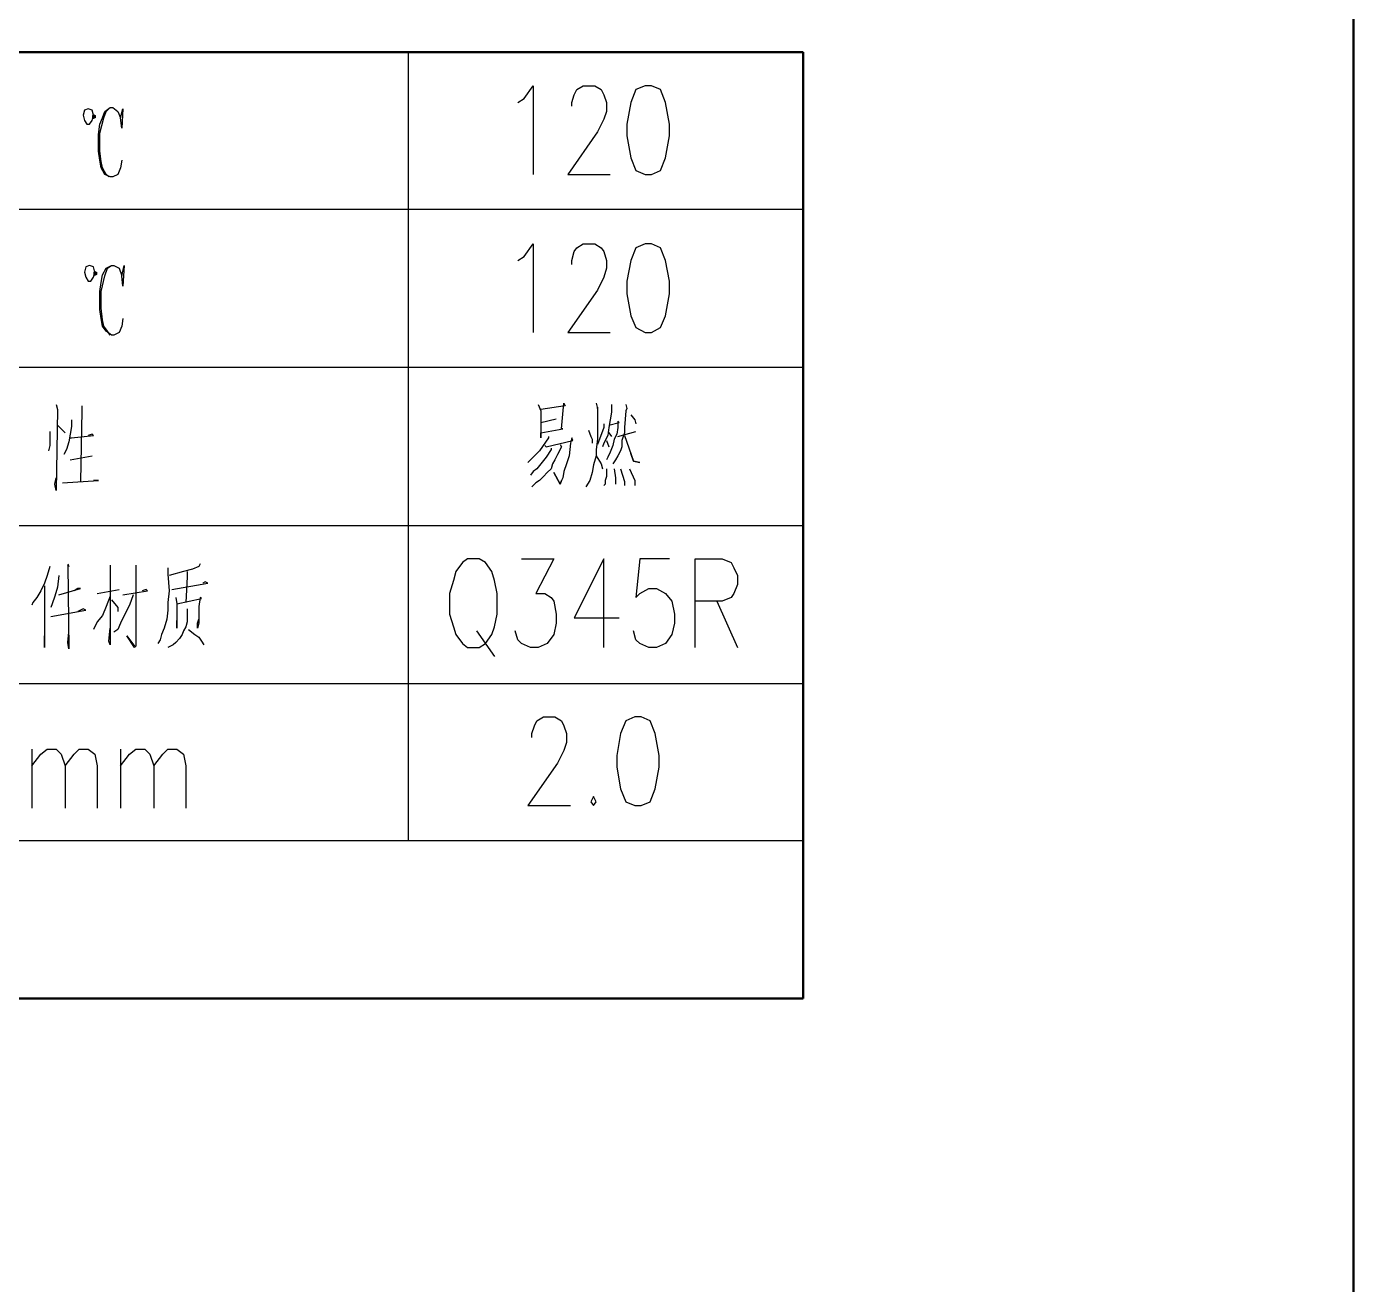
# Model space of a CAD drawing. Header units: millimetres. Extents: x -892 to 4698, y -3687 to 4524.
# Drawn here: x 4025 to 4698, y 2186 to 2823 of the extents above; entities that cross this region are included whole.
import ezdxf

# ---------------------------------------------------------------- set-up
doc = ezdxf.new("R2010")
doc.units = ezdxf.units.MM
doc.layers.add('1', color=7, linetype='Continuous')

msp = doc.modelspace()

# ---------------------------------------------------------------- hatches: boundary and pattern name
h = msp.add_hatch(color=0)
h.dxf.hatch_style = 2
h.paths.add_polyline_path([(4059.37, 2776.54), (4058.71, 2777.19), (4058.71, 2778.5), (4059.37, 2779.15), (4060.67, 2778.5), (4060.67, 2777.19)])
h = msp.add_hatch(color=0)
h.dxf.hatch_style = 2
h.paths.add_polyline_path([(4060.02, 2697.03), (4059.37, 2697.68), (4059.37, 2698.99), (4060.02, 2699.64), (4061.32, 2698.99), (4061.32, 2697.68)])

# ---------------------------------------------------------------- linework, layer by layer
at = {"layer": '1', "color": 0, "lineweight": 50}
for points in [[(-891.61, -3685.08), (-891.61, 4523.75), (4698.03, 4523.75), (4698.03, -3685.08), (-891.61, -3685.08)], [(3218.67, 2810.43), (4419.11, 2810.43)], [(4419.11, 2810.43), (4419.11, 2730.92), (4419.11, 2650.76), (4419.11, 2570.6), (4419.11, 2490.44), (4419.11, 2410.94), (4419.11, 2330.78)], [(4419.11, 2330.78), (3218.67, 2330.78), (3218.67, 2410.94)]]:
    msp.add_lwpolyline(points, dxfattribs=at)
at = {"layer": '1', "color": 0, "lineweight": 25}
for points in [[(4219.03, 2730.92), (4219.03, 2810.43)], [(4274.43, 2785.01), (4277.69, 2786.97), (4282.25, 2793.48), (4282.25, 2748.52)], [(4301.8, 2783.06), (4301.8, 2785.01), (4303.1, 2788.92), (4304.41, 2791.53), (4307.66, 2793.48), (4313.53, 2793.48), (4316.79, 2791.53), (4318.09, 2788.92), (4319.4, 2785.01), (4319.4, 2780.45), (4318.09, 2776.54), (4314.83, 2770.02), (4299.84, 2748.52), (4321.35, 2748.52)], [(4338.95, 2793.48), (4334.38, 2791.53), (4331.78, 2785.01), (4329.82, 2773.93), (4329.82, 2768.07), (4331.78, 2756.99), (4334.38, 2750.47), (4338.95, 2748.52), (4342.2, 2748.52), (4346.77, 2750.47), (4349.37, 2756.99), (4351.33, 2768.07), (4351.33, 2773.93), (4349.37, 2785.01), (4346.77, 2791.53), (4342.2, 2793.48), (4338.95, 2793.48)], [(4056.76, 2781.75), (4054.8, 2781.1), (4054.15, 2778.5), (4054.8, 2775.89), (4056.11, 2773.93), (4057.41, 2773.93), (4058.71, 2775.89), (4059.37, 2778.5), (4058.71, 2781.1), (4056.76, 2781.75)], [(4073.7, 2755.69), (4073.05, 2751.78), (4071.75, 2748.52), (4069.14, 2747.21), (4067.84, 2747.21), (4065.23, 2748.52), (4063.28, 2751.78), (4062.62, 2755.69), (4061.97, 2760.25), (4061.97, 2766.76), (4061.97, 2768.72), (4062.62, 2773.93), (4063.93, 2777.19), (4065.23, 2780.45), (4067.84, 2782.41), (4069.14, 2782.41), (4071.75, 2780.45), (4073.05, 2777.19), (4074.36, 2781.75), (4073.7, 2771.98), (4073.05, 2777.19)], [(4067.19, 2747.21), (4065.88, 2748.52), (4063.93, 2751.78), (4063.28, 2755.03), (4062.62, 2760.25), (4062.62, 2769.37), (4064.58, 2777.19), (4065.88, 2780.45), (4067.84, 2782.41)], [(3218.67, 2730.92), (4419.11, 2730.92)], [(4219.03, 2650.76), (4219.03, 2730.92)], [(4274.43, 2704.85), (4277.69, 2706.81), (4282.25, 2713.32), (4282.25, 2668.36)], [(4301.8, 2702.9), (4301.8, 2704.85), (4303.1, 2709.41), (4304.41, 2711.37), (4307.66, 2713.32), (4313.53, 2713.32), (4316.79, 2711.37), (4318.09, 2709.41), (4319.4, 2704.85), (4319.4, 2700.94), (4318.09, 2696.38), (4314.83, 2689.86), (4299.84, 2668.36), (4321.35, 2668.36)], [(4338.95, 2713.32), (4334.38, 2711.37), (4331.78, 2704.85), (4329.82, 2694.43), (4329.82, 2687.91), (4331.78, 2676.83), (4334.38, 2670.96), (4338.95, 2668.36), (4342.2, 2668.36), (4346.77, 2670.96), (4349.37, 2676.83), (4351.33, 2687.91), (4351.33, 2694.43), (4349.37, 2704.85), (4346.77, 2711.37), (4342.2, 2713.32), (4338.95, 2713.32)], [(4057.41, 2702.25), (4055.46, 2701.59), (4054.8, 2698.99), (4055.46, 2696.38), (4056.76, 2694.43), (4058.06, 2694.43), (4059.37, 2696.38), (4060.02, 2698.99), (4059.37, 2701.59), (4057.41, 2702.25)], [(4074.36, 2675.53), (4073.7, 2671.62), (4072.4, 2668.36), (4069.79, 2667.05), (4068.49, 2667.05), (4065.88, 2669.01), (4063.93, 2671.62), (4063.28, 2675.53), (4062.62, 2680.09), (4062.62, 2686.61), (4062.62, 2689.21), (4063.28, 2693.77), (4063.93, 2697.68), (4065.88, 2700.94), (4068.49, 2702.25), (4069.79, 2702.25), (4072.4, 2700.94), (4073.7, 2697.03), (4075.01, 2702.25), (4074.36, 2691.82), (4073.7, 2697.03)], [(4067.84, 2667.05), (4066.54, 2669.01), (4064.58, 2671.62), (4063.93, 2674.87), (4063.28, 2680.74), (4063.28, 2689.21), (4065.23, 2697.03), (4066.54, 2700.94), (4068.49, 2702.25)], [(3218.67, 2650.76), (4419.11, 2650.76)], [(4219.03, 2570.6), (4219.03, 2650.76)], [(4040.47, 2631.86), (4041.12, 2629.26), (4040.47, 2588.2), (4039.82, 2591.46), (4040.47, 2594.72)], [(4053.5, 2631.21), (4053.5, 2628.6), (4052.85, 2592.76)], [(4284.86, 2631.86), (4286.16, 2628.6), (4286.16, 2622.74), (4286.16, 2614.92), (4286.16, 2617.52), (4297.24, 2619.48), (4296.59, 2619.48), (4297.89, 2632.51), (4298.54, 2631.21), (4286.16, 2629.26)], [(4314.18, 2632.51), (4314.83, 2629.91), (4314.83, 2630.56), (4314.83, 2620.13), (4314.83, 2614.27), (4314.18, 2609.05), (4314.18, 2605.79), (4312.88, 2601.23), (4312.23, 2597.32), (4310.92, 2593.41), (4308.97, 2590.15)], [(4322, 2631.86), (4322, 2629.91), (4322, 2627.95), (4320.7, 2620.13), (4320.05, 2616.22), (4318.09, 2612.31), (4317.44, 2610.36)], [(4329.17, 2631.86), (4329.82, 2629.91), (4329.17, 2628.6), (4328.52, 2620.13), (4328.52, 2617.52), (4327.22, 2613.61), (4327.22, 2610.36), (4326.56, 2608.4), (4325.26, 2605.79), (4323.96, 2603.84), (4322.65, 2601.88)], [(4048.29, 2624.04), (4048.29, 2620.78), (4046.98, 2612.96), (4045.68, 2609.05), (4044.38, 2606.45)], [(4286.16, 2622.74), (4293.98, 2624.69)], [(4320.7, 2621.43), (4325.91, 2622.74), (4325.26, 2623.39), (4325.26, 2620.13), (4324.61, 2616.87), (4323.31, 2614.27), (4322.65, 2611.01), (4321.35, 2607.75), (4320.05, 2605.14), (4319.4, 2603.84)], [(4331.78, 2626.65), (4333.73, 2624.04), (4334.38, 2622.09)], [(4037.21, 2618.18), (4037.21, 2614.92), (4037.21, 2612.31), (4037.21, 2611.01), (4036.56, 2608.4)], [(4041.12, 2621.43), (4043.73, 2618.83), (4045.03, 2617.52)], [(4047.64, 2614.92), (4048.29, 2614.92), (4059.37, 2616.22), (4058.71, 2616.87), (4056.76, 2616.22)], [(4310.27, 2618.83), (4311.57, 2615.57), (4312.23, 2614.27), (4312.23, 2612.31)], [(4318.09, 2622.09), (4318.09, 2620.13), (4314.83, 2611.66)], [(4320.05, 2618.18), (4322, 2615.57)], [(4325.26, 2615.57), (4334.38, 2618.18)], [(4290.07, 2615.57), (4290.07, 2614.92), (4285.51, 2608.4), (4282.9, 2605.79), (4279.64, 2602.54)], [(4291.37, 2609.7), (4291.37, 2609.05), (4288.77, 2605.14), (4286.16, 2601.88), (4284.2, 2599.28), (4282.25, 2597.97), (4280.94, 2596.02)], [(4295.93, 2611.66), (4296.59, 2610.36), (4294.63, 2606.45), (4293.33, 2603.84), (4292.02, 2601.88), (4291.37, 2599.28), (4289.42, 2597.32), (4287.46, 2595.37), (4285.51, 2593.41), (4283.55, 2592.11), (4282.25, 2590.8), (4281.6, 2590.15)], [(4288.11, 2611.01), (4288.77, 2610.36), (4302.45, 2613.61), (4301.8, 2614.92), (4301.15, 2612.31), (4300.5, 2605.79), (4299.19, 2601.88), (4297.89, 2597.97), (4297.24, 2594.72), (4296.59, 2593.41), (4295.93, 2591.46), (4292.68, 2597.32), (4295.93, 2591.46), (4296.59, 2593.41)], [(4319.4, 2613.61), (4320.7, 2610.36)], [(4328.52, 2616.22), (4333.08, 2603.19), (4336.34, 2602.54), (4333.08, 2603.19), (4331.78, 2607.1)], [(4047.64, 2603.84), (4058.71, 2605.79)], [(4314.18, 2605.79), (4316.79, 2601.88), (4317.44, 2599.28)], [(4319.4, 2599.28), (4319.4, 2595.37), (4318.74, 2593.41), (4318.74, 2591.46), (4318.09, 2590.8)], [(4323.31, 2599.28), (4323.96, 2594.72), (4323.96, 2591.46)], [(4326.56, 2599.28), (4328.52, 2592.76), (4328.52, 2590.8)], [(4331.13, 2599.28), (4333.73, 2593.41), (4333.73, 2590.8)], [(4043.73, 2592.11), (4061.97, 2593.41), (4060.67, 2593.41), (4059.37, 2593.41)], [(3218.67, 2570.6), (4419.11, 2570.6)], [(4219.03, 2490.44), (4219.03, 2570.6)], [(4037.21, 2549.75), (4035.91, 2545.19), (4034.6, 2541.28), (4032.65, 2537.37), (4030.69, 2534.11), (4028.74, 2531.5), (4028.08, 2530.2)], [(4046.33, 2551.05), (4046.98, 2549.75), (4046.33, 2550.4), (4046.98, 2508.04), (4046.33, 2511.3), (4046.98, 2516.51)], [(4067.84, 2550.4), (4067.84, 2548.44), (4067.84, 2509.99), (4067.19, 2511.95), (4067.84, 2518.47)], [(4080.87, 2550.4), (4080.87, 2549.1), (4080.87, 2511.3), (4080.87, 2509.34), (4080.22, 2508.69), (4076.31, 2514.56), (4080.22, 2509.34)], [(4097.17, 2549.1), (4097.17, 2545.84), (4097.82, 2537.37), (4097.17, 2531.5), (4097.17, 2527.59), (4096.51, 2523.03), (4095.21, 2518.47), (4093.91, 2515.21), (4093.25, 2512.6), (4091.95, 2510.65)], [(4113.46, 2551.05), (4112.81, 2549.75), (4109.55, 2548.44), (4104.99, 2547.14), (4097.82, 2545.19)], [(4249.01, 2553.66), (4246.4, 2551.7), (4243.15, 2547.14), (4241.84, 2542.58), (4239.89, 2536.06), (4239.89, 2525.63), (4241.84, 2519.12), (4243.15, 2515.21), (4246.4, 2510.65), (4249.01, 2508.69), (4254.88, 2508.69), (4258.14, 2510.65), (4261.39, 2515.21), (4262.7, 2519.12), (4264, 2525.63), (4264, 2536.06), (4262.7, 2542.58), (4261.39, 2547.14), (4258.14, 2551.7), (4254.88, 2553.66), (4249.01, 2553.66)], [(4276.38, 2553.66), (4292.68, 2553.66), (4283.55, 2536.06), (4288.11, 2536.06), (4291.37, 2534.11), (4292.68, 2532.15), (4293.98, 2525.63), (4293.98, 2521.07), (4292.68, 2515.21), (4289.42, 2510.65), (4284.86, 2508.69), (4280.94, 2508.69), (4276.38, 2510.65), (4274.43, 2512.6), (4273.12, 2517.16)], [(4318.09, 2508.69), (4318.09, 2553.66), (4303.1, 2523.68), (4325.91, 2523.68)], [(4351.33, 2553.66), (4336.34, 2553.66), (4334.38, 2534.11), (4336.34, 2536.06), (4340.9, 2538.67), (4344.81, 2538.67), (4349.37, 2536.06), (4352.63, 2532.15), (4353.94, 2525.63), (4353.94, 2521.07), (4352.63, 2515.21), (4349.37, 2510.65), (4344.81, 2508.69), (4340.9, 2508.69), (4336.34, 2510.65), (4334.38, 2512.6), (4333.08, 2517.16)], [(4364.36, 2508.69), (4364.36, 2553.66), (4378.05, 2553.66), (4382.61, 2551.7), (4383.91, 2549.1), (4385.87, 2545.19), (4385.87, 2540.62), (4383.91, 2536.06), (4382.61, 2534.11), (4378.05, 2532.15), (4364.36, 2532.15)], [(4041.77, 2545.19), (4041.12, 2539.32), (4039.82, 2534.76), (4038.51, 2530.85), (4037.86, 2528.89)], [(4106.94, 2547.14), (4106.94, 2544.53), (4106.29, 2531.5)], [(4034.6, 2539.97), (4034.6, 2518.47), (4034.6, 2512.6), (4034.6, 2508.69), (4034.6, 2510.65), (4034.6, 2514.56)], [(4041.77, 2535.41), (4052.85, 2538.67), (4051.55, 2538.67), (4049.59, 2537.37)], [(4061.32, 2536.06), (4072.4, 2538.02)], [(4074.36, 2535.41), (4086.74, 2537.37), (4086.09, 2538.02), (4084.13, 2537.37)], [(4099.12, 2538.02), (4117.37, 2541.28), (4116.06, 2541.93), (4114.76, 2541.28)], [(4067.84, 2534.76), (4065.88, 2529.55), (4063.93, 2524.98), (4061.32, 2521.72), (4059.37, 2517.81)], [(4068.49, 2532.8), (4071.75, 2528.89), (4071.75, 2526.94)], [(4079.57, 2535.41), (4077.61, 2530.2), (4075.01, 2524.98), (4073.05, 2521.07), (4071.75, 2517.81), (4069.79, 2516.51)], [(4101.08, 2534.11), (4101.73, 2530.85), (4101.73, 2518.47), (4101.73, 2520.42), (4101.73, 2522.38)], [(4101.73, 2530.85), (4114.11, 2533.46), (4113.46, 2534.11), (4112.81, 2529.55), (4112.81, 2524.33), (4112.81, 2521.07), (4112.15, 2518.47), (4112.15, 2521.07), (4112.81, 2523.03)], [(4375.44, 2532.15), (4385.87, 2508.69)], [(4037.86, 2524.33), (4055.46, 2527.59), (4054.15, 2528.24), (4051.55, 2526.94)], [(4106.94, 2528.24), (4106.94, 2526.29), (4106.94, 2521.72), (4106.29, 2519.12), (4104.99, 2517.16), (4104.33, 2515.21), (4103.03, 2513.25), (4101.08, 2511.3), (4099.77, 2509.99), (4098.47, 2509.34), (4097.17, 2508.69)], [(4107.59, 2517.81), (4110.85, 2515.21), (4112.81, 2513.9), (4114.11, 2511.95), (4115.41, 2509.99)], [(4253.57, 2517.16), (4262.7, 2504.13)], [(3218.67, 2490.44), (4419.11, 2490.44)], [(4219.03, 2410.94), (4219.03, 2490.44)], [(4281.6, 2463.07), (4281.6, 2465.03), (4282.9, 2468.94), (4284.2, 2471.54), (4287.46, 2473.5), (4293.33, 2473.5), (4296.59, 2471.54), (4297.89, 2468.94), (4299.19, 2465.03), (4299.19, 2460.46), (4297.89, 2456.55), (4294.63, 2450.04), (4279.64, 2428.53), (4301.15, 2428.53)], [(4333.73, 2473.5), (4329.17, 2471.54), (4326.56, 2465.03), (4324.61, 2453.95), (4324.61, 2448.08), (4326.56, 2437), (4329.17, 2430.49), (4333.73, 2428.53), (4336.99, 2428.53), (4341.55, 2430.49), (4344.16, 2437), (4346.12, 2448.08), (4346.12, 2453.95), (4344.16, 2465.03), (4341.55, 2471.54), (4336.99, 2473.5), (4333.73, 2473.5)], [(4028.08, 2457.21), (4028.08, 2427.23)], [(4028.08, 2448.73), (4032.65, 2454.6), (4035.91, 2457.21), (4040.47, 2457.21), (4043.07, 2454.6), (4045.03, 2448.73), (4045.03, 2427.23)], [(4045.03, 2448.73), (4049.59, 2454.6), (4052.2, 2457.21), (4056.76, 2457.21), (4060.02, 2454.6), (4061.32, 2448.73), (4061.32, 2427.23)], [(4073.05, 2457.21), (4073.05, 2427.23)], [(4073.05, 2448.73), (4077.61, 2454.6), (4080.87, 2457.21), (4085.43, 2457.21), (4088.04, 2454.6), (4090, 2448.73), (4090, 2427.23)], [(4090, 2448.73), (4094.56, 2454.6), (4097.17, 2457.21), (4101.73, 2457.21), (4104.99, 2454.6), (4106.29, 2448.73), (4106.29, 2427.23)], [(4312.88, 2433.09), (4311.57, 2430.49), (4312.88, 2428.53), (4314.18, 2430.49), (4312.88, 2433.09)], [(3218.67, 2410.94), (4419.11, 2410.94)]]:
    msp.add_lwpolyline(points, dxfattribs=at)

doc.saveas('drawing.dxf')
